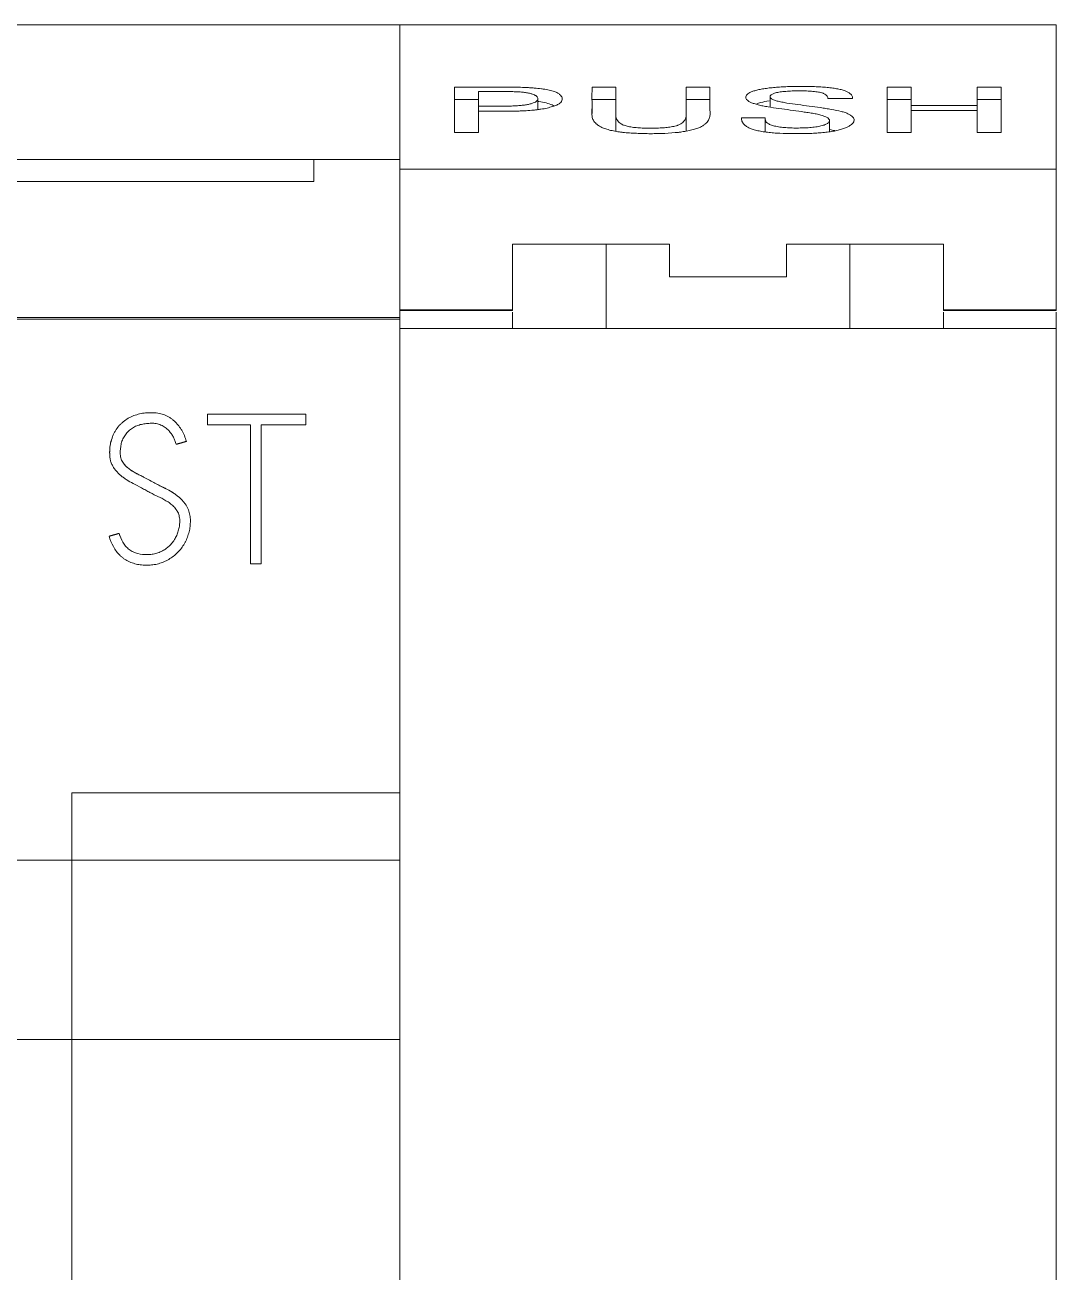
# Model space of a CAD drawing. Header units: millimetres. Extents: x 6750 to 121550, y -28210 to 66060.
# Drawn here: x 16103.44 to 16113.3, y 16185.09 to 16197.01 of the extents above; entities that cross this region are included whole.
import ezdxf

# ---------------------------------------------------------------- set-up
doc = ezdxf.new("R2010")
doc.units = ezdxf.units.MM
doc.layers.add('1', color=7, linetype='Continuous')

# ---------------------------------------------------------------- blocks, each defined once
blk = doc.blocks.new('1')
at = {"layer": '1', "color": 7, "linetype": 'Continuous', "lineweight": 13}
for p, q in [((40279.824, 18149.936), (40264.824, 18149.936)), ((40279.824, 18148.5), (40279.824, 18149.936)), ((40279.824, 18148.5), (40264.824, 18148.5)), ((40279.824, 18146.799), (40279.824, 18148.5)), ((40264.824, 18146.799), (40279.824, 18146.799)), ((40279.824, 18146.799), (40279.824, 18143.2)), ((40279.824, 18139.999), (40279.824, 18143.2)), ((40279.824, 18139.999), (40279.824, 18122.849))]:
    blk.add_line(p, q, dxfattribs=at)
blk = doc.blocks.new('2')
at = {"layer": '1', "color": 7, "linetype": 'Continuous', "lineweight": 13}
for p, q in [((40336.246, 18143.963), (40332.104, 18143.963)), ((40336.246, 18143.963), (40336.246, 18143.729)), ((40337.163, 18143.963), (40336.246, 18143.963)), ((40337.163, 18143.963), (40337.163, 18142.279)), ((40323.079, 18143.729), (40336.246, 18143.729)), ((40337.163, 18142.279), (40322.163, 18142.279)), ((40337.163, 18142.279), (40337.163, 18136.492)), ((40335.112, 18141.25), (40335.112, 18141.137)), ((40335.112, 18141.25), (40335.112, 18141.25)), ((40335.112, 18141.25), (40336.158, 18141.25)), ((40336.158, 18141.25), (40335.112, 18141.25)), ((40336.158, 18141.137), (40336.158, 18141.25)), ((40336.158, 18141.25), (40336.158, 18141.25)), ((40335.112, 18141.137), (40335.569, 18141.137)), ((40335.569, 18141.137), (40335.569, 18139.652)), ((40335.683, 18139.652), (40335.683, 18141.137)), ((40335.683, 18141.137), (40336.158, 18141.137)), ((40334.886, 18140.959), (40334.886, 18140.959)), ((40334.067, 18140.835), (40334.067, 18140.835)), ((40334.207, 18140.736), (40334.207, 18140.736)), ((40334.511, 18140.535), (40334.511, 18140.535)), ((40334.928, 18140.107), (40334.928, 18140.107)), ((40334.06, 18139.947), (40334.06, 18139.947)), ((40334.169, 18139.978), (40334.169, 18139.978)), ((40335.569, 18139.652), (40335.683, 18139.652)), ((40337.163, 18136.492), (40322.163, 18136.492)), ((40337.163, 18136.492), (40337.163, 18134.582)), ((40337.163, 18134.582), (40322.163, 18134.582)), ((40337.163, 18134.582), (40337.163, 18076.348))]:
    blk.add_line(p, q, dxfattribs=at)
at = {"layer": '1', "color": 7, "linetype": 'Continuous', "lineweight": 25}
blk.add_line((40334.099, 18141.012), (40334.099, 18141.012), dxfattribs=at)
at = {"layer": '1', "color": 7, "linetype": 'Continuous', "lineweight": 13}
for points, knots in [([(40334.886, 18140.959), (40334.874, 18141.001), (40334.857, 18141.04), (40334.83, 18141.087), (40334.824, 18141.096), (40334.812, 18141.114), (40334.805, 18141.123), (40334.785, 18141.148), (40334.77, 18141.164), (40334.746, 18141.185), (40334.737, 18141.192), (40334.72, 18141.205), (40334.711, 18141.211), (40334.683, 18141.227), (40334.664, 18141.237), (40334.623, 18141.251), (40334.602, 18141.257), (40334.559, 18141.264), (40334.537, 18141.265), (40334.505, 18141.265), (40334.494, 18141.265), (40334.472, 18141.264), (40334.44, 18141.262), (40334.408, 18141.257), (40334.366, 18141.247), (40334.345, 18141.241), (40334.315, 18141.23), (40334.305, 18141.225), (40334.285, 18141.216), (40334.256, 18141.201), (40334.229, 18141.183), (40334.204, 18141.162), (40334.196, 18141.155), (40334.18, 18141.14), (40334.158, 18141.116), (40334.139, 18141.09), (40334.123, 18141.062), (40334.117, 18141.052), (40334.108, 18141.032), (40334.103, 18141.022), (40334.099, 18141.012)], [0, 0, 0, 0, 0.125, 0.125, 0.15625, 0.15625, 0.1875, 0.1875, 0.25, 0.25, 0.28125, 0.28125, 0.3125, 0.3125, 0.375, 0.375, 0.4375, 0.4375, 0.5, 0.5, 0.53125, 0.53125, 0.5625, 0.625, 0.625, 0.6875, 0.6875, 0.71875, 0.71875, 0.75, 0.8125, 0.8125, 0.84375, 0.84375, 0.875, 0.9375, 0.9375, 0.96875, 0.96875, 1, 1, 1, 1]), ([(40334.207, 18140.736), (40334.198, 18140.75), (40334.191, 18140.766), (40334.184, 18140.791), (40334.183, 18140.8), (40334.181, 18140.817), (40334.18, 18140.826), (40334.18, 18140.852), (40334.181, 18140.869), (40334.185, 18140.903), (40334.187, 18140.92), (40334.195, 18140.953), (40334.201, 18140.97), (40334.212, 18140.993), (40334.216, 18141.001), (40334.225, 18141.016), (40334.23, 18141.023), (40334.245, 18141.044), (40334.256, 18141.057), (40334.274, 18141.075), (40334.281, 18141.081), (40334.295, 18141.091), (40334.302, 18141.096), (40334.309, 18141.101)], [0, 0, 0, 0, 0.125, 0.125, 0.1875, 0.1875, 0.25, 0.25, 0.375, 0.375, 0.5, 0.5, 0.625, 0.625, 0.6875, 0.6875, 0.75, 0.75, 0.875, 0.875, 0.9375, 0.9375, 1, 1, 1, 1]), ([(40334.309, 18141.101), (40334.324, 18141.11), (40334.347, 18141.122), (40334.372, 18141.131), (40334.389, 18141.136), (40334.398, 18141.139), (40334.415, 18141.142), (40334.424, 18141.144), (40334.441, 18141.146), (40334.45, 18141.147), (40334.476, 18141.15), (40334.493, 18141.152), (40334.52, 18141.152), (40334.529, 18141.152), (40334.546, 18141.151), (40334.564, 18141.149), (40334.581, 18141.145), (40334.598, 18141.14), (40334.606, 18141.137), (40334.622, 18141.129), (40334.63, 18141.125), (40334.645, 18141.116), (40334.653, 18141.111), (40334.667, 18141.101), (40334.674, 18141.096), (40334.687, 18141.084), (40334.694, 18141.078), (40334.7, 18141.071)], [0, 0, 0, 0, 0.125, 0.1875, 0.1875, 0.25, 0.25, 0.3125, 0.3125, 0.375, 0.375, 0.5, 0.5, 0.5625, 0.5625, 0.625, 0.6875, 0.6875, 0.75, 0.75, 0.8125, 0.8125, 0.875, 0.875, 0.9375, 0.9375, 1, 1, 1, 1]), ([(40334.7, 18141.071), (40334.709, 18141.061), (40334.717, 18141.05), (40334.733, 18141.028), (40334.74, 18141.016), (40334.75, 18140.998), (40334.753, 18140.991), (40334.758, 18140.979), (40334.761, 18140.973), (40334.769, 18140.954), (40334.773, 18140.941), (40334.777, 18140.928)], [0, 0, 0, 0, 0.25, 0.25, 0.5, 0.5, 0.625, 0.625, 0.75, 0.75, 1, 1, 1, 1]), ([(40334.099, 18141.012), (40334.089, 18140.988), (40334.082, 18140.964), (40334.074, 18140.926), (40334.072, 18140.914), (40334.069, 18140.888), (40334.068, 18140.876), (40334.066, 18140.837), (40334.067, 18140.812), (40334.071, 18140.78), (40334.072, 18140.774), (40334.075, 18140.761), (40334.076, 18140.755), (40334.081, 18140.736), (40334.088, 18140.718), (40334.097, 18140.701), (40334.103, 18140.69), (40334.106, 18140.685), (40334.117, 18140.668), (40334.125, 18140.658), (40334.149, 18140.628), (40334.167, 18140.611), (40334.197, 18140.586), (40334.207, 18140.578), (40334.228, 18140.563), (40334.239, 18140.556), (40334.271, 18140.535), (40334.294, 18140.523), (40334.316, 18140.511)], [0, 0, 0, 0, 0.125, 0.125, 0.1875, 0.1875, 0.25, 0.25, 0.375, 0.375, 0.40625, 0.40625, 0.4375, 0.4375, 0.5, 0.53125, 0.53125, 0.5625, 0.5625, 0.625, 0.625, 0.75, 0.75, 0.8125, 0.8125, 0.875, 0.875, 1, 1, 1, 1]), ([(40334.067, 18140.835), (40334.067, 18140.844), (40334.067, 18140.854), (40334.068, 18140.876), (40334.069, 18140.888), (40334.072, 18140.914), (40334.079, 18140.952), (40334.089, 18140.988), (40334.099, 18141.012)], [0, 0, 0, 0, 0.153663, 0.153663, 0.365247, 0.365247, 0.576832, 1, 1, 1, 1]), ([(40334.18, 18140.835), (40334.18, 18140.835), (40334.18, 18140.834), (40334.18, 18140.826), (40334.181, 18140.817), (40334.183, 18140.8), (40334.184, 18140.791), (40334.191, 18140.766), (40334.198, 18140.75), (40334.207, 18140.736)], [0, 0, 0, 0, 0.003115, 0.003115, 0.252336, 0.252336, 0.501558, 0.501558, 1, 1, 1, 1]), ([(40334.207, 18140.736), (40334.224, 18140.71), (40334.245, 18140.688), (40334.276, 18140.665), (40334.282, 18140.661), (40334.295, 18140.652), (40334.314, 18140.639), (40334.34, 18140.624), (40334.361, 18140.613), (40334.374, 18140.606), (40334.381, 18140.602), (40334.402, 18140.592), (40334.416, 18140.585), (40334.457, 18140.564), (40334.484, 18140.549), (40334.511, 18140.535)], [0, 0, 0, 0, 0.25, 0.25, 0.3125, 0.3125, 0.375, 0.5, 0.5625, 0.5625, 0.625, 0.625, 0.75, 0.75, 1, 1, 1, 1]), ([(40334.511, 18140.535), (40334.484, 18140.549), (40334.457, 18140.564), (40334.416, 18140.585), (40334.402, 18140.592), (40334.382, 18140.602), (40334.375, 18140.605), (40334.361, 18140.612), (40334.341, 18140.623), (40334.321, 18140.635), (40334.302, 18140.647), (40334.295, 18140.652), (40334.282, 18140.66), (40334.276, 18140.665), (40334.258, 18140.678), (40334.246, 18140.688), (40334.225, 18140.711), (40334.216, 18140.723), (40334.207, 18140.736)], [0, 0, 0, 0, 0.25, 0.25, 0.375, 0.375, 0.4375, 0.4375, 0.5, 0.625, 0.625, 0.6875, 0.6875, 0.75, 0.75, 0.875, 0.875, 1, 1, 1, 1]), ([(40334.06, 18139.947), (40334.072, 18139.909), (40334.087, 18139.872), (40334.116, 18139.819), (40334.127, 18139.802), (40334.151, 18139.77), (40334.164, 18139.755), (40334.186, 18139.735), (40334.194, 18139.728), (40334.209, 18139.715), (40334.217, 18139.709), (40334.242, 18139.692), (40334.269, 18139.678), (40334.296, 18139.667), (40334.315, 18139.66), (40334.325, 18139.657), (40334.354, 18139.649), (40334.374, 18139.645), (40334.413, 18139.64), (40334.433, 18139.639), (40334.463, 18139.638), (40334.474, 18139.639), (40334.494, 18139.639), (40334.524, 18139.642), (40334.553, 18139.646), (40334.582, 18139.653), (40334.592, 18139.656), (40334.611, 18139.662), (40334.621, 18139.665), (40334.649, 18139.676), (40334.667, 18139.684), (40334.702, 18139.703), (40334.719, 18139.714), (40334.751, 18139.737), (40334.767, 18139.75), (40334.796, 18139.777), (40334.81, 18139.792), (40334.835, 18139.823), (40334.846, 18139.839), (40334.862, 18139.865), (40334.867, 18139.874), (40334.876, 18139.891), (40334.881, 18139.9), (40334.893, 18139.928), (40334.9, 18139.946), (40334.909, 18139.975), (40334.912, 18139.984), (40334.917, 18140.004), (40334.919, 18140.014), (40334.924, 18140.043), (40334.926, 18140.063), (40334.929, 18140.103), (40334.928, 18140.123), (40334.926, 18140.153), (40334.924, 18140.163), (40334.921, 18140.182), (40334.919, 18140.192), (40334.911, 18140.221), (40334.904, 18140.24), (40334.892, 18140.262), (40334.889, 18140.266), (40334.884, 18140.275), (40334.876, 18140.288), (40334.855, 18140.316), (40334.835, 18140.338), (40334.813, 18140.359), (40334.805, 18140.366), (40334.789, 18140.378), (40334.781, 18140.384), (40334.757, 18140.402), (40334.723, 18140.424), (40334.689, 18140.443), (40334.662, 18140.457), (40334.653, 18140.462), (40334.635, 18140.47), (40334.59, 18140.493), (40334.546, 18140.516), (40334.511, 18140.535)], [0, 0, 0, 0, 0.0625, 0.0625, 0.09375, 0.09375, 0.125, 0.125, 0.140625, 0.140625, 0.15625, 0.15625, 0.1875, 0.203125, 0.203125, 0.21875, 0.21875, 0.25, 0.25, 0.28125, 0.28125, 0.296875, 0.296875, 0.3125, 0.34375, 0.34375, 0.359375, 0.359375, 0.375, 0.375, 0.40625, 0.40625, 0.4375, 0.4375, 0.46875, 0.46875, 0.5, 0.5, 0.53125, 0.53125, 0.546875, 0.546875, 0.5625, 0.5625, 0.59375, 0.59375, 0.609375, 0.609375, 0.625, 0.625, 0.65625, 0.65625, 0.6875, 0.6875, 0.703125, 0.703125, 0.71875, 0.71875, 0.75, 0.75, 0.757813, 0.757813, 0.765625, 0.78125, 0.8125, 0.8125, 0.828125, 0.828125, 0.84375, 0.84375, 0.875, 0.90625, 0.90625, 0.921875, 0.921875, 0.9375, 1, 1, 1, 1]), ([(40334.316, 18140.511), (40334.347, 18140.495), (40334.392, 18140.471), (40334.437, 18140.447), (40334.467, 18140.43), (40334.482, 18140.422), (40334.527, 18140.398), (40334.557, 18140.383), (40334.596, 18140.365), (40334.604, 18140.361), (40334.619, 18140.354), (40334.627, 18140.35), (40334.649, 18140.338), (40334.664, 18140.329), (40334.686, 18140.315), (40334.693, 18140.311), (40334.707, 18140.301), (40334.714, 18140.296), (40334.727, 18140.285), (40334.733, 18140.28), (40334.746, 18140.268), (40334.752, 18140.262), (40334.763, 18140.25), (40334.772, 18140.24), (40334.779, 18140.229), (40334.784, 18140.222), (40334.786, 18140.219), (40334.793, 18140.208), (40334.797, 18140.2), (40334.803, 18140.184), (40334.808, 18140.168), (40334.811, 18140.151), (40334.814, 18140.134), (40334.814, 18140.126), (40334.815, 18140.1), (40334.814, 18140.083), (40334.81, 18140.05), (40334.807, 18140.033), (40334.798, 18140), (40334.793, 18139.984), (40334.781, 18139.952), (40334.773, 18139.937), (40334.756, 18139.907), (40334.747, 18139.893), (40334.726, 18139.867), (40334.714, 18139.854), (40334.689, 18139.831), (40334.676, 18139.821), (40334.655, 18139.806), (40334.648, 18139.802), (40334.633, 18139.793), (40334.626, 18139.789), (40334.61, 18139.781), (40334.603, 18139.778), (40334.587, 18139.771), (40334.578, 18139.769), (40334.554, 18139.761), (40334.537, 18139.758), (40334.503, 18139.754), (40334.486, 18139.752), (40334.435, 18139.751), (40334.401, 18139.754), (40334.359, 18139.765), (40334.351, 18139.768), (40334.335, 18139.773), (40334.327, 18139.777), (40334.304, 18139.788), (40334.289, 18139.796), (40334.262, 18139.817), (40334.249, 18139.829), (40334.232, 18139.848), (40334.227, 18139.855), (40334.217, 18139.869), (40334.212, 18139.876), (40334.191, 18139.913), (40334.178, 18139.945), (40334.169, 18139.978)], [0, 0, 0, 0, 0.0625, 0.09375, 0.09375, 0.125, 0.125, 0.1875, 0.1875, 0.203125, 0.203125, 0.21875, 0.21875, 0.25, 0.25, 0.265625, 0.265625, 0.28125, 0.28125, 0.296875, 0.296875, 0.3125, 0.3125, 0.328125, 0.335937, 0.335937, 0.34375, 0.34375, 0.359375, 0.359375, 0.375, 0.390625, 0.390625, 0.40625, 0.40625, 0.4375, 0.4375, 0.46875, 0.46875, 0.5, 0.5, 0.53125, 0.53125, 0.5625, 0.5625, 0.59375, 0.59375, 0.625, 0.625, 0.640625, 0.640625, 0.65625, 0.65625, 0.671875, 0.671875, 0.6875, 0.6875, 0.71875, 0.71875, 0.75, 0.75, 0.8125, 0.8125, 0.828125, 0.828125, 0.84375, 0.84375, 0.875, 0.875, 0.90625, 0.90625, 0.921875, 0.921875, 0.9375, 0.9375, 1, 1, 1, 1]), ([(40334.511, 18140.535), (40334.545, 18140.516), (40334.579, 18140.499), (40334.623, 18140.477), (40334.631, 18140.472), (40334.649, 18140.464), (40334.657, 18140.459), (40334.683, 18140.446), (40334.713, 18140.43), (40334.742, 18140.412), (40334.754, 18140.403)], [0, 0, 0, 0, 0.420124, 0.420124, 0.525155, 0.525155, 0.630186, 0.630186, 0.840248, 1, 1, 1, 1]), ([(40334.169, 18139.978), (40334.178, 18139.945), (40334.191, 18139.914), (40334.212, 18139.877), (40334.217, 18139.87), (40334.222, 18139.863)], [0, 0, 0, 0, 0.800961, 0.800961, 1, 1, 1, 1])]:
    blk.add_open_spline(points, degree=3, knots=knots, dxfattribs=at)
for points, weights in [([(40334.777, 18140.928), (40334.832, 18140.943), (40334.886, 18140.959)], [0.50000126375, 0.49999873625, 0.50000126375]), ([(40334.06, 18139.947), (40334.115, 18139.963), (40334.169, 18139.978)], [0.500000507132, 0.499999492868, 0.500000507132]), ([(40334.169, 18139.978), (40334.115, 18139.963), (40334.06, 18139.947)], [0.500000042212, 0.499999957788, 0.500000042212])]:
    blk.add_rational_spline(points, weights, degree=2, dxfattribs=at)
blk = doc.blocks.new('8')
at = {"layer": '1', "color": 7, "linetype": 'Continuous', "lineweight": 13}
for p, q in [((40342.913, 18154.153), (40342.913, 18152.615)), ((40349.913, 18154.153), (40342.913, 18154.153)), ((40349.913, 18154.153), (40349.913, 18152.615)), ((40343.496, 18153.489), (40343.496, 18153.005)), ((40343.751, 18153.287), (40343.751, 18153.442)), ((40344.963, 18153.489), (40345.217, 18153.489)), ((40345.967, 18153.489), (40346.221, 18153.489)), ((40345.967, 18153.489), (40345.967, 18153.357)), ((40348.113, 18153.005), (40348.113, 18153.489)), ((40348.113, 18153.489), (40348.368, 18153.489)), ((40348.368, 18153.489), (40348.368, 18153.295)), ((40349.073, 18153.295), (40349.073, 18153.489)), ((40349.073, 18153.489), (40349.328, 18153.489)), ((40349.328, 18153.489), (40349.328, 18153.005)), ((40344.385, 18153.25), (40344.385, 18153.366)), ((40345.217, 18153.357), (40344.963, 18153.357)), ((40346.221, 18153.357), (40345.967, 18153.357)), ((40346.862, 18153.387), (40346.862, 18153.277)), ((40347.743, 18153.37), (40347.477, 18153.37)), ((40347.478, 18153.37), (40347.478, 18153.375)), ((40348.368, 18153.357), (40348.113, 18153.357)), ((40349.328, 18153.357), (40349.073, 18153.357)), ((40343.751, 18153.287), (40343.751, 18153.233)), ((40343.751, 18153.005), (40343.751, 18153.233)), ((40344.963, 18153.21), (40344.963, 18153.29)), ((40345.217, 18153.298), (40345.217, 18153.1)), ((40345.968, 18153.022), (40345.968, 18153.205)), ((40348.368, 18153.295), (40348.368, 18153.242)), ((40348.368, 18153.295), (40349.073, 18153.295)), ((40348.368, 18153.242), (40348.368, 18153.005)), ((40349.073, 18153.242), (40348.368, 18153.242)), ((40349.073, 18153.295), (40349.073, 18153.242)), ((40349.073, 18153.005), (40349.073, 18153.242)), ((40346.556, 18153.162), (40346.81, 18153.162)), ((40346.809, 18153.151), (40346.809, 18153.012)), ((40347.497, 18153.015), (40347.497, 18153.133)), ((40343.496, 18153.005), (40343.751, 18153.005)), ((40348.368, 18153.005), (40348.113, 18153.005)), ((40349.328, 18153.005), (40349.073, 18153.005)), ((40342.913, 18152.615), (40349.913, 18152.615)), ((40342.913, 18152.615), (40342.913, 18151.115)), ((40349.913, 18152.615), (40349.913, 18151.115)), ((40345.788, 18151.816), (40344.113, 18151.816)), ((40344.113, 18151.816), (40344.113, 18151.115)), ((40345.113, 18151.816), (40345.113, 18150.916)), ((40345.788, 18151.466), (40345.788, 18151.816)), ((40347.038, 18151.816), (40347.038, 18151.466)), ((40348.713, 18151.816), (40347.038, 18151.816)), ((40347.713, 18151.816), (40347.713, 18150.916)), ((40348.713, 18151.816), (40348.713, 18151.115)), ((40345.788, 18151.466), (40345.788, 18151.466)), ((40347.038, 18151.466), (40345.788, 18151.466)), ((40347.038, 18151.466), (40345.788, 18151.466)), ((40347.038, 18151.466), (40347.038, 18151.466)), ((40342.913, 18151.115), (40342.913, 18151.107)), ((40342.913, 18151.115), (40344.113, 18151.115)), ((40342.913, 18151.107), (40344.113, 18151.107)), ((40342.913, 18151.092), (40342.913, 18150.916)), ((40344.113, 18151.115), (40344.113, 18151.107)), ((40344.113, 18151.092), (40344.113, 18150.916)), ((40348.713, 18151.115), (40348.713, 18151.107)), ((40348.713, 18151.115), (40349.913, 18151.115)), ((40348.713, 18151.107), (40349.913, 18151.107)), ((40348.713, 18151.092), (40348.713, 18150.916)), ((40349.913, 18151.115), (40349.913, 18151.107)), ((40349.913, 18150.916), (40349.913, 18151.092)), ((40342.913, 18081.516), (40342.913, 18150.916)), ((40349.913, 18150.916), (40342.913, 18150.916)), ((40349.913, 18081.516), (40349.913, 18150.916)), ((40339.413, 18145.966), (40339.413, 18129.866)), ((40339.413, 18145.966), (40342.913, 18145.966))]:
    blk.add_line(p, q, dxfattribs=at)
for points, knots in [([(40343.751, 18153.233), (40343.807, 18153.233), (40343.864, 18153.233), (40343.949, 18153.233), (40343.977, 18153.233), (40344.034, 18153.233), (40344.062, 18153.233), (40344.118, 18153.234), (40344.147, 18153.234), (40344.189, 18153.235), (40344.203, 18153.236), (40344.231, 18153.237), (40344.245, 18153.237), (40344.287, 18153.24), (40344.314, 18153.242), (40344.353, 18153.246), (40344.366, 18153.248), (40344.391, 18153.251), (40344.404, 18153.253), (40344.44, 18153.258), (40344.463, 18153.262), (40344.494, 18153.269), (40344.504, 18153.272), (40344.524, 18153.277), (40344.533, 18153.279), (40344.559, 18153.287), (40344.574, 18153.293), (40344.593, 18153.302), (40344.599, 18153.305), (40344.609, 18153.311), (40344.614, 18153.315), (40344.626, 18153.324), (40344.632, 18153.331), (40344.64, 18153.344), (40344.643, 18153.35), (40344.645, 18153.363), (40344.645, 18153.37), (40344.642, 18153.382), (40344.639, 18153.389), (40344.631, 18153.401), (40344.625, 18153.407), (40344.614, 18153.416), (40344.609, 18153.419), (40344.6, 18153.425), (40344.594, 18153.428), (40344.577, 18153.437), (40344.563, 18153.442), (40344.539, 18153.45), (40344.53, 18153.452), (40344.511, 18153.457), (40344.491, 18153.461), (40344.469, 18153.465), (40344.447, 18153.469), (40344.435, 18153.47), (40344.398, 18153.475), (40344.373, 18153.478), (40344.333, 18153.481), (40344.32, 18153.482), (40344.292, 18153.484), (40344.278, 18153.485), (40344.237, 18153.487), (40344.208, 18153.488), (40344.124, 18153.489), (40344.067, 18153.489), (40343.981, 18153.489), (40343.953, 18153.489), (40343.896, 18153.489), (40343.867, 18153.489), (40343.782, 18153.489), (40343.725, 18153.489), (40343.611, 18153.489), (40343.553, 18153.489), (40343.496, 18153.489)], [0, 0, 0, 0, 0.0625, 0.0625, 0.09375, 0.09375, 0.125, 0.125, 0.15625, 0.15625, 0.171875, 0.171875, 0.1875, 0.1875, 0.21875, 0.21875, 0.234375, 0.234375, 0.25, 0.25, 0.28125, 0.28125, 0.296875, 0.296875, 0.3125, 0.3125, 0.34375, 0.34375, 0.359375, 0.359375, 0.375, 0.375, 0.40625, 0.40625, 0.4375, 0.4375, 0.46875, 0.46875, 0.5, 0.5, 0.53125, 0.53125, 0.546875, 0.546875, 0.5625, 0.5625, 0.59375, 0.59375, 0.609375, 0.609375, 0.625, 0.640625, 0.640625, 0.65625, 0.65625, 0.6875, 0.6875, 0.703125, 0.703125, 0.71875, 0.71875, 0.75, 0.75, 0.8125, 0.8125, 0.84375, 0.84375, 0.875, 0.875, 0.9375, 0.9375, 1, 1, 1, 1]), ([(40343.751, 18153.442), (40343.786, 18153.442), (40343.821, 18153.442), (40343.891, 18153.442), (40343.926, 18153.442), (40343.979, 18153.442), (40343.996, 18153.442), (40344.031, 18153.442), (40344.049, 18153.442), (40344.084, 18153.442), (40344.102, 18153.442), (40344.136, 18153.441), (40344.154, 18153.441), (40344.18, 18153.439), (40344.188, 18153.439), (40344.205, 18153.438), (40344.221, 18153.436), (40344.236, 18153.434), (40344.251, 18153.432), (40344.258, 18153.431), (40344.279, 18153.427), (40344.292, 18153.425), (40344.309, 18153.42), (40344.315, 18153.419), (40344.325, 18153.416), (40344.33, 18153.414), (40344.344, 18153.409), (40344.352, 18153.406), (40344.361, 18153.4), (40344.364, 18153.398), (40344.369, 18153.394), (40344.371, 18153.392), (40344.377, 18153.387), (40344.38, 18153.383), (40344.384, 18153.375), (40344.385, 18153.371), (40344.385, 18153.363), (40344.384, 18153.359), (40344.381, 18153.351), (40344.378, 18153.347), (40344.37, 18153.339), (40344.365, 18153.335), (40344.353, 18153.327), (40344.345, 18153.324), (40344.331, 18153.319), (40344.326, 18153.317), (40344.315, 18153.314), (40344.309, 18153.312), (40344.291, 18153.307), (40344.278, 18153.305), (40344.249, 18153.3), (40344.234, 18153.298), (40344.202, 18153.294), (40344.185, 18153.293), (40344.16, 18153.291), (40344.151, 18153.29), (40344.134, 18153.289), (40344.125, 18153.289), (40344.099, 18153.288), (40344.082, 18153.288), (40344.03, 18153.287), (40343.995, 18153.287), (40343.925, 18153.287), (40343.89, 18153.287), (40343.821, 18153.287), (40343.786, 18153.287), (40343.751, 18153.287)], [0, 0, 0, 0, 0.0625, 0.0625, 0.125, 0.125, 0.15625, 0.15625, 0.1875, 0.1875, 0.21875, 0.21875, 0.25, 0.25, 0.265625, 0.265625, 0.28125, 0.296875, 0.296875, 0.3125, 0.3125, 0.34375, 0.34375, 0.359375, 0.359375, 0.375, 0.375, 0.40625, 0.40625, 0.421875, 0.421875, 0.4375, 0.4375, 0.46875, 0.46875, 0.5, 0.5, 0.53125, 0.53125, 0.5625, 0.5625, 0.59375, 0.59375, 0.625, 0.625, 0.640625, 0.640625, 0.65625, 0.65625, 0.6875, 0.6875, 0.71875, 0.71875, 0.75, 0.75, 0.765625, 0.765625, 0.78125, 0.78125, 0.8125, 0.8125, 0.875, 0.875, 0.9375, 0.9375, 1, 1, 1, 1]), ([(40346.221, 18153.489), (40346.221, 18153.468), (40346.221, 18153.425), (40346.221, 18153.38), (40346.221, 18153.345), (40346.221, 18153.334), (40346.221, 18153.31), (40346.221, 18153.286), (40346.221, 18153.262), (40346.221, 18153.244), (40346.221, 18153.237), (40346.222, 18153.225), (40346.222, 18153.219), (40346.222, 18153.2), (40346.222, 18153.187), (40346.217, 18153.162), (40346.213, 18153.149), (40346.197, 18153.123), (40346.187, 18153.11), (40346.164, 18153.091), (40346.156, 18153.085), (40346.135, 18153.072), (40346.124, 18153.066), (40346.098, 18153.055), (40346.084, 18153.049), (40346.059, 18153.041), (40346.051, 18153.039), (40346.033, 18153.034), (40346.024, 18153.032), (40345.995, 18153.025), (40345.974, 18153.021), (40345.942, 18153.016), (40345.931, 18153.014), (40345.908, 18153.011), (40345.896, 18153.009), (40345.838, 18153.003), (40345.789, 18152.999), (40345.714, 18152.996), (40345.689, 18152.995), (40345.638, 18152.994), (40345.588, 18152.993), (40345.538, 18152.994), (40345.488, 18152.995), (40345.463, 18152.996), (40345.425, 18152.998), (40345.413, 18152.998), (40345.388, 18153), (40345.375, 18153), (40345.339, 18153.003), (40345.315, 18153.005), (40345.28, 18153.009), (40345.268, 18153.011), (40345.245, 18153.014), (40345.234, 18153.015), (40345.202, 18153.021), (40345.181, 18153.025), (40345.152, 18153.031), (40345.143, 18153.034), (40345.125, 18153.039), (40345.117, 18153.041), (40345.093, 18153.049), (40345.079, 18153.055), (40345.054, 18153.067), (40345.043, 18153.073), (40345.024, 18153.085), (40345.015, 18153.092), (40345.001, 18153.104), (40344.995, 18153.111), (40344.985, 18153.123), (40344.981, 18153.13), (40344.97, 18153.149), (40344.966, 18153.162), (40344.962, 18153.188), (40344.961, 18153.2), (40344.961, 18153.225), (40344.962, 18153.238), (40344.963, 18153.262), (40344.963, 18153.274), (40344.963, 18153.31), (40344.963, 18153.334), (40344.962, 18153.38), (40344.962, 18153.402), (40344.963, 18153.447), (40344.963, 18153.468), (40344.963, 18153.489)], [0, 0, 0, 0, 0.0625, 0.125, 0.125, 0.15625, 0.15625, 0.1875, 0.21875, 0.21875, 0.234375, 0.234375, 0.25, 0.25, 0.28125, 0.28125, 0.3125, 0.3125, 0.34375, 0.34375, 0.359375, 0.359375, 0.375, 0.375, 0.390625, 0.390625, 0.398438, 0.398438, 0.40625, 0.40625, 0.421875, 0.421875, 0.429688, 0.429688, 0.4375, 0.4375, 0.46875, 0.46875, 0.484375, 0.484375, 0.5, 0.515625, 0.515625, 0.53125, 0.53125, 0.539063, 0.539063, 0.546875, 0.546875, 0.5625, 0.5625, 0.570313, 0.570313, 0.578125, 0.578125, 0.59375, 0.59375, 0.601563, 0.601563, 0.609375, 0.609375, 0.625, 0.625, 0.640625, 0.640625, 0.65625, 0.65625, 0.671875, 0.671875, 0.6875, 0.6875, 0.71875, 0.71875, 0.75, 0.75, 0.78125, 0.78125, 0.8125, 0.8125, 0.875, 0.875, 0.9375, 0.9375, 1, 1, 1, 1]), ([(40345.217, 18153.489), (40345.217, 18153.453), (40345.217, 18153.416), (40345.217, 18153.339), (40345.217, 18153.299), (40345.217, 18153.247), (40345.217, 18153.237), (40345.217, 18153.221), (40345.217, 18153.216), (40345.217, 18153.205), (40345.217, 18153.2), (40345.218, 18153.173), (40345.221, 18153.151), (40345.242, 18153.124), (40345.247, 18153.118), (40345.259, 18153.108), (40345.266, 18153.102), (40345.279, 18153.095), (40345.284, 18153.092), (40345.295, 18153.087), (40345.3, 18153.085), (40345.313, 18153.08), (40345.32, 18153.078), (40345.335, 18153.074), (40345.343, 18153.072), (40345.368, 18153.067), (40345.386, 18153.063), (40345.415, 18153.06), (40345.425, 18153.059), (40345.445, 18153.057), (40345.466, 18153.055), (40345.487, 18153.054), (40345.508, 18153.053), (40345.519, 18153.053), (40345.551, 18153.052), (40345.593, 18153.051), (40345.636, 18153.052), (40345.667, 18153.053), (40345.678, 18153.054), (40345.699, 18153.055), (40345.709, 18153.055), (40345.74, 18153.058), (40345.761, 18153.06), (40345.79, 18153.063), (40345.799, 18153.065), (40345.818, 18153.068), (40345.835, 18153.071), (40345.851, 18153.075), (40345.863, 18153.078), (40345.866, 18153.079), (40345.873, 18153.081), (40345.876, 18153.082), (40345.886, 18153.085), (40345.891, 18153.088), (40345.901, 18153.093), (40345.906, 18153.095), (40345.919, 18153.103), (40345.926, 18153.109), (40345.938, 18153.119), (40345.943, 18153.125), (40345.955, 18153.141), (40345.959, 18153.152), (40345.966, 18153.173), (40345.968, 18153.195), (40345.968, 18153.216), (40345.967, 18153.237), (40345.966, 18153.248), (40345.966, 18153.279), (40345.966, 18153.299), (40345.967, 18153.339), (40345.967, 18153.359), (40345.967, 18153.397), (40345.967, 18153.416), (40345.967, 18153.453), (40345.967, 18153.471), (40345.967, 18153.489)], [0, 0, 0, 0, 0.125, 0.125, 0.25, 0.25, 0.28125, 0.28125, 0.296875, 0.296875, 0.3125, 0.3125, 0.375, 0.375, 0.390625, 0.390625, 0.40625, 0.40625, 0.414063, 0.414063, 0.421875, 0.421875, 0.429688, 0.429688, 0.4375, 0.4375, 0.453125, 0.453125, 0.460938, 0.460938, 0.46875, 0.476563, 0.476563, 0.484375, 0.484375, 0.5, 0.515625, 0.515625, 0.523438, 0.523438, 0.53125, 0.53125, 0.546875, 0.546875, 0.554688, 0.554688, 0.5625, 0.570313, 0.570313, 0.574219, 0.574219, 0.578125, 0.578125, 0.585938, 0.585938, 0.59375, 0.59375, 0.609375, 0.609375, 0.625, 0.625, 0.65625, 0.65625, 0.6875, 0.71875, 0.71875, 0.75, 0.75, 0.8125, 0.8125, 0.875, 0.875, 0.9375, 0.9375, 1, 1, 1, 1]), ([(40347.477, 18153.37), (40347.478, 18153.375), (40347.478, 18153.38), (40347.474, 18153.391), (40347.47, 18153.396), (40347.46, 18153.406), (40347.455, 18153.411), (40347.442, 18153.418), (40347.438, 18153.42), (40347.43, 18153.423), (40347.427, 18153.425), (40347.421, 18153.427), (40347.417, 18153.428), (40347.407, 18153.431), (40347.399, 18153.433), (40347.383, 18153.436), (40347.373, 18153.438), (40347.355, 18153.441), (40347.345, 18153.442), (40347.324, 18153.444), (40347.313, 18153.445), (40347.292, 18153.447), (40347.281, 18153.448), (40347.258, 18153.449), (40347.247, 18153.449), (40347.212, 18153.45), (40347.19, 18153.45), (40347.144, 18153.45), (40347.121, 18153.45), (40347.087, 18153.449), (40347.076, 18153.448), (40347.053, 18153.447), (40347.042, 18153.446), (40347.021, 18153.444), (40347.01, 18153.443), (40346.99, 18153.441), (40346.98, 18153.44), (40346.961, 18153.437), (40346.952, 18153.435), (40346.936, 18153.432), (40346.928, 18153.43), (40346.907, 18153.424), (40346.896, 18153.419), (40346.882, 18153.412), (40346.878, 18153.41), (40346.871, 18153.405), (40346.869, 18153.402), (40346.865, 18153.397), (40346.863, 18153.395), (40346.862, 18153.39), (40346.861, 18153.387), (40346.863, 18153.379), (40346.867, 18153.374), (40346.879, 18153.364), (40346.888, 18153.359), (40346.905, 18153.352), (40346.911, 18153.35), (40346.924, 18153.346), (40346.931, 18153.344), (40346.954, 18153.337), (40346.97, 18153.334), (40347.005, 18153.327), (40347.023, 18153.323), (40347.08, 18153.314), (40347.12, 18153.309), (40347.2, 18153.298), (40347.24, 18153.293), (40347.32, 18153.282), (40347.36, 18153.277), (40347.419, 18153.268), (40347.439, 18153.265), (40347.477, 18153.259), (40347.496, 18153.256), (40347.553, 18153.246), (40347.588, 18153.239), (40347.628, 18153.229), (40347.635, 18153.227), (40347.65, 18153.223), (40347.657, 18153.22), (40347.677, 18153.213), (40347.688, 18153.208), (40347.709, 18153.198), (40347.718, 18153.193), (40347.733, 18153.182), (40347.739, 18153.177), (40347.754, 18153.16), (40347.759, 18153.148), (40347.758, 18153.124), (40347.753, 18153.112), (40347.736, 18153.095), (40347.729, 18153.089), (40347.713, 18153.078), (40347.703, 18153.072), (40347.682, 18153.061), (40347.67, 18153.056), (40347.65, 18153.049), (40347.643, 18153.046), (40347.629, 18153.041), (40347.621, 18153.039), (40347.597, 18153.032), (40347.58, 18153.028), (40347.544, 18153.021), (40347.524, 18153.018), (40347.494, 18153.013), (40347.484, 18153.012), (40347.462, 18153.009), (40347.452, 18153.008), (40347.42, 18153.005), (40347.398, 18153.003), (40347.354, 18153), (40347.332, 18152.998), (40347.286, 18152.996), (40347.263, 18152.996), (40347.218, 18152.995), (40347.195, 18152.994), (40347.149, 18152.994), (40347.127, 18152.994), (40347.058, 18152.994), (40347.013, 18152.995), (40346.945, 18152.999), (40346.922, 18153), (40346.878, 18153.004), (40346.857, 18153.006), (40346.825, 18153.01), (40346.814, 18153.011), (40346.794, 18153.014), (40346.784, 18153.015), (40346.754, 18153.02), (40346.736, 18153.024), (40346.71, 18153.03), (40346.702, 18153.032), (40346.686, 18153.037), (40346.678, 18153.039), (40346.657, 18153.046), (40346.645, 18153.052), (40346.629, 18153.06), (40346.624, 18153.063), (40346.614, 18153.068), (40346.61, 18153.071), (40346.598, 18153.08), (40346.591, 18153.085), (40346.58, 18153.097), (40346.575, 18153.103), (40346.568, 18153.115), (40346.565, 18153.121), (40346.558, 18153.138), (40346.555, 18153.15), (40346.556, 18153.162)], [0, 0, 0, 0, 0.015625, 0.015625, 0.03125, 0.03125, 0.046875, 0.046875, 0.054688, 0.054688, 0.058594, 0.058594, 0.0625, 0.0625, 0.070313, 0.070313, 0.078125, 0.078125, 0.085938, 0.085938, 0.09375, 0.09375, 0.101563, 0.101563, 0.109375, 0.109375, 0.125, 0.125, 0.140625, 0.140625, 0.148438, 0.148438, 0.15625, 0.15625, 0.164063, 0.164063, 0.171875, 0.171875, 0.179688, 0.179688, 0.1875, 0.1875, 0.203125, 0.203125, 0.210938, 0.210938, 0.21875, 0.21875, 0.226563, 0.226563, 0.234375, 0.234375, 0.25, 0.25, 0.265625, 0.265625, 0.273438, 0.273438, 0.28125, 0.28125, 0.296875, 0.296875, 0.3125, 0.3125, 0.34375, 0.34375, 0.375, 0.375, 0.40625, 0.40625, 0.421875, 0.421875, 0.4375, 0.4375, 0.46875, 0.46875, 0.476563, 0.476563, 0.484375, 0.484375, 0.5, 0.5, 0.515625, 0.515625, 0.53125, 0.53125, 0.5625, 0.5625, 0.59375, 0.59375, 0.609375, 0.609375, 0.625, 0.625, 0.640625, 0.640625, 0.648438, 0.648438, 0.65625, 0.65625, 0.671875, 0.671875, 0.6875, 0.6875, 0.695313, 0.695313, 0.703125, 0.703125, 0.71875, 0.71875, 0.734375, 0.734375, 0.75, 0.75, 0.765625, 0.765625, 0.78125, 0.78125, 0.8125, 0.8125, 0.828125, 0.828125, 0.84375, 0.84375, 0.851563, 0.851563, 0.859375, 0.859375, 0.875, 0.875, 0.882813, 0.882813, 0.890625, 0.890625, 0.90625, 0.90625, 0.914063, 0.914063, 0.921875, 0.921875, 0.9375, 0.9375, 0.953125, 0.953125, 0.96875, 0.96875, 1, 1, 1, 1]), ([(40346.81, 18153.162), (40346.809, 18153.156), (40346.809, 18153.15), (40346.81, 18153.141), (40346.811, 18153.139), (40346.813, 18153.133), (40346.814, 18153.13), (40346.817, 18153.124), (40346.819, 18153.121), (40346.824, 18153.115), (40346.826, 18153.112), (40346.837, 18153.104), (40346.846, 18153.098), (40346.863, 18153.09), (40346.869, 18153.088), (40346.883, 18153.083), (40346.89, 18153.08), (40346.906, 18153.076), (40346.914, 18153.074), (40346.933, 18153.07), (40346.942, 18153.068), (40346.962, 18153.065), (40346.972, 18153.064), (40346.993, 18153.061), (40347.003, 18153.06), (40347.036, 18153.057), (40347.058, 18153.056), (40347.092, 18153.055), (40347.103, 18153.054), (40347.126, 18153.054), (40347.138, 18153.054), (40347.172, 18153.054), (40347.195, 18153.054), (40347.24, 18153.056), (40347.263, 18153.057), (40347.296, 18153.059), (40347.307, 18153.06), (40347.328, 18153.063), (40347.339, 18153.064), (40347.359, 18153.067), (40347.369, 18153.068), (40347.387, 18153.072), (40347.405, 18153.076), (40347.421, 18153.08), (40347.436, 18153.085), (40347.443, 18153.087), (40347.462, 18153.095), (40347.472, 18153.1), (40347.483, 18153.109), (40347.487, 18153.112), (40347.492, 18153.117), (40347.496, 18153.123), (40347.497, 18153.129), (40347.497, 18153.135), (40347.497, 18153.138), (40347.493, 18153.147), (40347.489, 18153.153), (40347.479, 18153.161), (40347.475, 18153.164), (40347.466, 18153.169), (40347.456, 18153.175), (40347.444, 18153.179), (40347.431, 18153.184), (40347.424, 18153.187), (40347.402, 18153.193), (40347.386, 18153.197), (40347.351, 18153.205), (40347.333, 18153.208), (40347.295, 18153.214), (40347.275, 18153.217), (40347.237, 18153.223), (40347.217, 18153.226), (40347.158, 18153.235), (40347.118, 18153.24), (40347.038, 18153.251), (40346.997, 18153.256), (40346.917, 18153.267), (40346.877, 18153.273), (40346.831, 18153.281), (40346.822, 18153.282), (40346.803, 18153.286), (40346.795, 18153.287), (40346.769, 18153.293), (40346.752, 18153.297), (40346.721, 18153.305), (40346.707, 18153.309), (40346.687, 18153.316), (40346.68, 18153.318), (40346.668, 18153.322), (40346.663, 18153.325), (40346.647, 18153.332), (40346.637, 18153.337), (40346.622, 18153.347), (40346.617, 18153.352), (40346.608, 18153.362), (40346.605, 18153.367), (40346.603, 18153.378), (40346.603, 18153.383), (40346.605, 18153.393), (40346.607, 18153.398), (40346.614, 18153.409), (40346.619, 18153.414), (40346.63, 18153.423), (40346.638, 18153.428), (40346.651, 18153.435), (40346.656, 18153.437), (40346.667, 18153.442), (40346.673, 18153.444), (40346.691, 18153.45), (40346.705, 18153.454), (40346.727, 18153.46), (40346.735, 18153.461), (40346.751, 18153.465), (40346.759, 18153.467), (40346.785, 18153.472), (40346.804, 18153.474), (40346.842, 18153.48), (40346.862, 18153.482), (40346.894, 18153.485), (40346.904, 18153.486), (40346.926, 18153.488), (40346.937, 18153.489), (40346.969, 18153.491), (40346.991, 18153.492), (40347.036, 18153.495), (40347.058, 18153.495), (40347.104, 18153.497), (40347.127, 18153.497), (40347.196, 18153.498), (40347.242, 18153.497), (40347.31, 18153.496), (40347.332, 18153.495), (40347.366, 18153.494), (40347.377, 18153.493), (40347.4, 18153.492), (40347.411, 18153.491), (40347.444, 18153.489), (40347.465, 18153.487), (40347.496, 18153.484), (40347.506, 18153.483), (40347.526, 18153.48), (40347.535, 18153.479), (40347.564, 18153.475), (40347.581, 18153.471), (40347.614, 18153.465), (40347.629, 18153.461), (40347.649, 18153.455), (40347.656, 18153.453), (40347.668, 18153.449), (40347.673, 18153.446), (40347.689, 18153.44), (40347.697, 18153.435), (40347.708, 18153.428), (40347.711, 18153.426), (40347.717, 18153.421), (40347.72, 18153.418), (40347.728, 18153.411), (40347.732, 18153.406), (40347.741, 18153.391), (40347.744, 18153.38), (40347.743, 18153.37)], [0, 0, 0, 0, 0.015625, 0.015625, 0.023438, 0.023438, 0.03125, 0.03125, 0.039063, 0.039063, 0.046875, 0.046875, 0.0625, 0.0625, 0.070313, 0.070313, 0.078125, 0.078125, 0.085938, 0.085938, 0.09375, 0.09375, 0.101563, 0.101563, 0.109375, 0.109375, 0.125, 0.125, 0.132813, 0.132813, 0.140625, 0.140625, 0.15625, 0.15625, 0.171875, 0.171875, 0.179688, 0.179688, 0.1875, 0.1875, 0.195313, 0.195313, 0.203125, 0.210938, 0.210938, 0.21875, 0.21875, 0.234375, 0.234375, 0.242188, 0.242188, 0.25, 0.257813, 0.257813, 0.265625, 0.265625, 0.28125, 0.28125, 0.289063, 0.289063, 0.296875, 0.304688, 0.304688, 0.3125, 0.3125, 0.328125, 0.328125, 0.34375, 0.34375, 0.359375, 0.359375, 0.375, 0.375, 0.40625, 0.40625, 0.4375, 0.4375, 0.46875, 0.46875, 0.476563, 0.476563, 0.484375, 0.484375, 0.5, 0.5, 0.515625, 0.515625, 0.523438, 0.523438, 0.53125, 0.53125, 0.546875, 0.546875, 0.5625, 0.5625, 0.578125, 0.578125, 0.59375, 0.59375, 0.609375, 0.609375, 0.625, 0.625, 0.640625, 0.640625, 0.648438, 0.648438, 0.65625, 0.65625, 0.671875, 0.671875, 0.679688, 0.679688, 0.6875, 0.6875, 0.703125, 0.703125, 0.71875, 0.71875, 0.726563, 0.726563, 0.734375, 0.734375, 0.75, 0.75, 0.765625, 0.765625, 0.78125, 0.78125, 0.8125, 0.8125, 0.828125, 0.828125, 0.835938, 0.835938, 0.84375, 0.84375, 0.859375, 0.859375, 0.867188, 0.867188, 0.875, 0.875, 0.890625, 0.890625, 0.90625, 0.90625, 0.914063, 0.914063, 0.921875, 0.921875, 0.9375, 0.9375, 0.945313, 0.945313, 0.953125, 0.953125, 0.96875, 0.96875, 1, 1, 1, 1]), ([(40343.496, 18153.357), (40343.573, 18153.357), (40343.658, 18153.357), (40343.743, 18153.357), (40343.751, 18153.357)], [0, 0, 0, 0, 0.906043, 1, 1, 1, 1]), ([(40344.389, 18153.338), (40344.391, 18153.337), (40344.448, 18153.328), (40344.51, 18153.313), (40344.552, 18153.294), (40344.559, 18153.29)], [0, 0, 0, 0, 0.038098, 0.826481, 1, 1, 1, 1]), ([(40345.217, 18153.02), (40345.217, 18153.034), (40345.217, 18153.08), (40345.217, 18153.17), (40345.217, 18153.268), (40345.217, 18153.334), (40345.217, 18153.357)], [0, 0, 0, 0, 0.126147, 0.413569, 0.794911, 1, 1, 1, 1]), ([(40346.851, 18153.344), (40346.819, 18153.339), (40346.771, 18153.328), (40346.729, 18153.315), (40346.714, 18153.309)], [0, 0, 0, 0, 0.601707, 1, 1, 1, 1]), ([(40345.967, 18153.182), (40345.967, 18153.168), (40345.967, 18153.127), (40345.966, 18153.087), (40345.966, 18153.061)], [0, 0, 0, 0, 0.357272, 1, 1, 1, 1])]:
    blk.add_open_spline(points, degree=3, knots=knots, dxfattribs=at)
blk.add_open_spline([(40347.553, 18153.026), (40347.536, 18153.03), (40347.517, 18153.034), (40347.499, 18153.038)], degree=3, dxfattribs=at)

msp = doc.modelspace()

# ---------------------------------------------------------------- block references
at = {"xscale": 0.8966695132365401, "yscale": 0.8966695132365401, "zscale": 0.8966695132365401}
for name, p in [('2', (-20062.08, -73.414)), ('1', (-20010.666, -77.482)), ('8', (-20067.236, -81.263))]:
    msp.add_blockref(name, p, dxfattribs=at)

doc.saveas('drawing.dxf')
